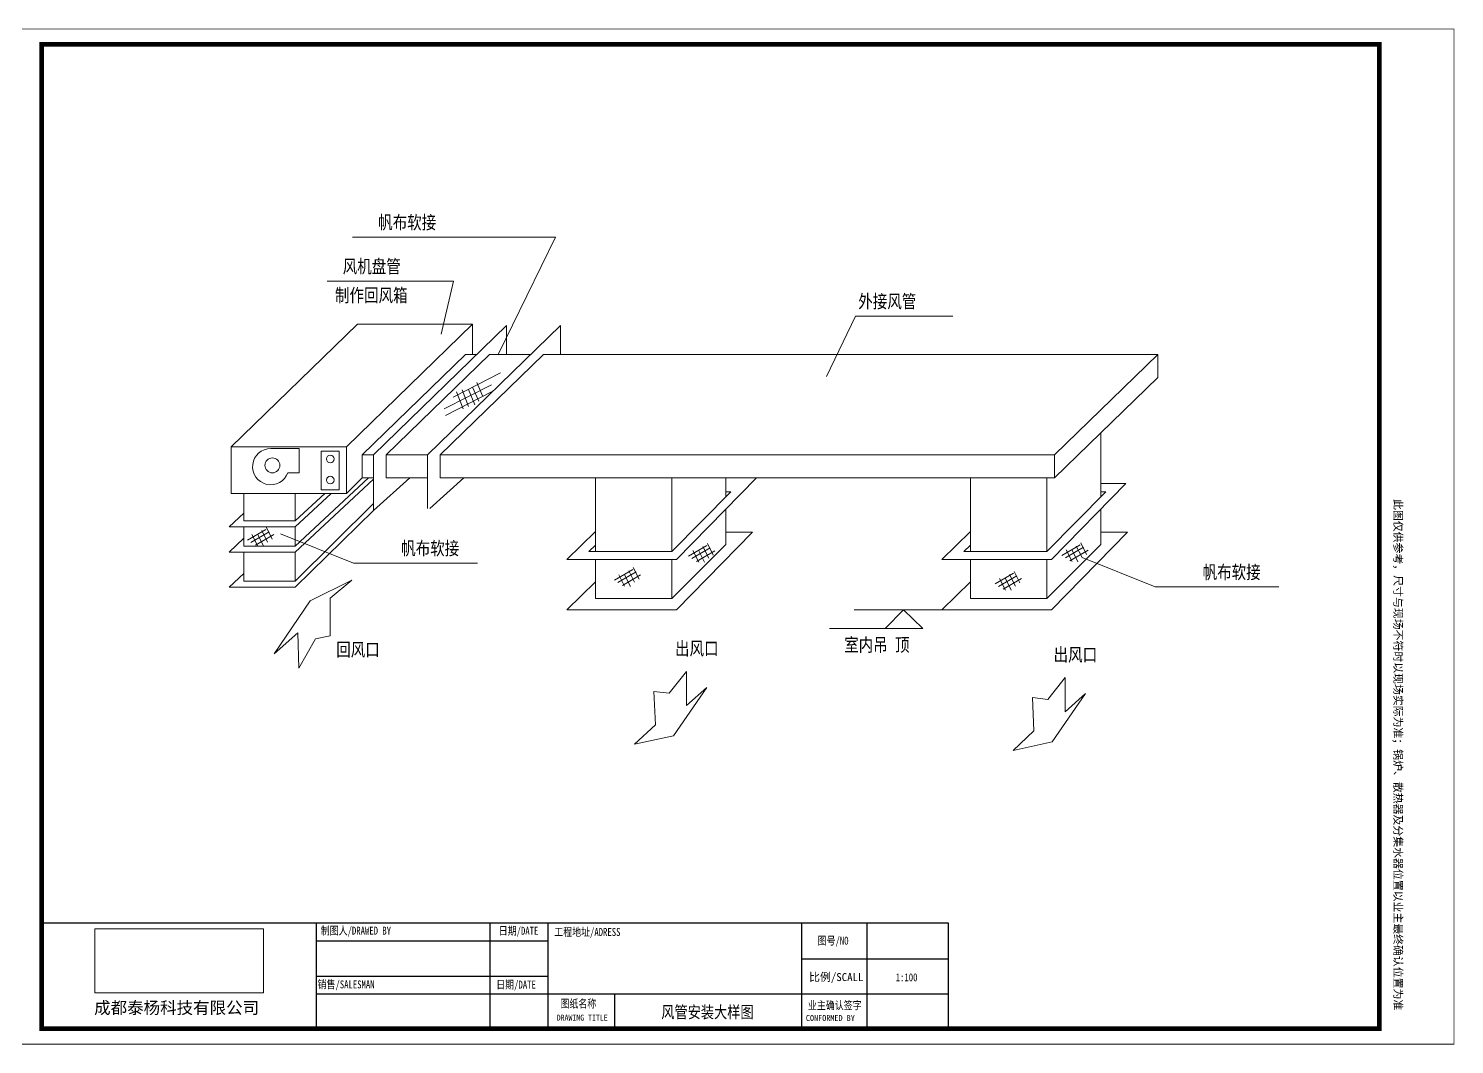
# Model space of a CAD drawing. Header units: millimetres. Extents: x -5096 to 255006, y -2833 to 77941.
# Drawn here: x 165306 to 194786, y 24560 to 45579 of the extents above; entities that cross this region are included whole.
import ezdxf

# ---------------------------------------------------------------- set-up
doc = ezdxf.new("R2010")
doc.units = ezdxf.units.MM
for name, color, linetype, lineweight in [('供', 1, 'Continuous', 0), ('填充', 7, 'Continuous', 9), ('暖气片', 1, 'Continuous', 5)]:
    doc.layers.add(name, color=color, linetype=linetype, lineweight=lineweight)
doc.layers.add('墙体线', color=8, linetype='Continuous')
doc.styles.add('-宋体', font='', dxfattribs={"width": 0.8})
doc.styles.add('GS-标注', font='')
doc.styles.add('宋体', font='simhei.ttf', dxfattribs={"width": 0.8})
doc.styles.get('-宋体').set_extended_font_data('SimSun')
doc.styles.get('GS-标注').set_extended_font_data('SimSun')
picture_1 = doc.add_image_def('image1.png', size_in_pixel=(1086, 414))

# ---------------------------------------------------------------- blocks, each defined once
blk = doc.blocks.new('A$C19580083')
at = {"layer": '供'}
for p, q in [((6748, 10618), (2554, 10618)), ((5563, 8190), (6748, 10618)), ((4638, 9707), (2031, 9707)), ((4384, 8611), (4638, 9707)), ((12352, 7733), (12951, 8984)), ((12951, 8984), (14962, 8984)), ((46, 6281), (2655, 8815)), ((2425, 6281), (5034, 8815)), ((2655, 8815), (5034, 8815)), ((5034, 8815), (5034, 8190)), ((1446, 6243), (861, 6243)), ((1446, 5740), (1446, 6243)), ((1214, 5740), (1446, 5740)), ((2425, 5315), (2751, 5635)), ((1066, 4480), (2574, 3875)), ((2574, 3875), (5135, 3875)), ((17636, 3988), (19143, 3382)), ((15840, 3442), (16219, 3662)), ((15910, 3392), (16289, 3613)), ((15930, 3557), (16050, 3317)), ((16004, 3332), (16382, 3553)), ((16050, 3553), (16171, 3313)), ((16136, 3639), (16257, 3399)), ((16229, 3703), (16350, 3463)), ((2538, 3517), (1680, 3094)), ((2092, 3147), (2538, 3517)), ((19143, 3382), (21704, 3382)), ((1680, 3094), (934, 1996)), ((2092, 2366), (2092, 3147)), ((14733, 2908), (12923, 2908)), ((934, 1996), (1422, 2431)), ((1422, 2431), (1440, 1697)), ((1786, 2308), (2092, 2366)), ((1440, 1697), (1786, 2308))]:
    blk.add_line(p, q, dxfattribs=at)
at = {"layer": '供', "color": 3}
for p, q in [((2987, 6114), (5737, 8786)), ((4102, 6114), (6852, 8786)), ((5737, 8190), (5737, 8786)), ((6852, 8190), (6852, 8786)), ((3248, 6114), (5384, 8190)), ((4363, 6114), (6499, 8190)), ((4631, 7306), (5610, 7807)), ((4444, 7062), (5424, 7563)), ((4476, 6928), (5455, 7429)), ((4702, 7414), (4839, 7064)), ((4820, 7461), (4949, 7111)), ((4947, 7467), (5083, 7149)), ((5034, 7512), (5163, 7226)), ((5120, 7611), (5249, 7323)), ((2987, 6114), (2987, 4959)), ((3248, 6114), (3248, 5635)), ((4102, 6114), (4102, 5005)), ((4363, 6114), (4363, 5635)), ((2880, 5635), (1365, 4226)), ((2987, 5611), (1365, 4102)), ((2987, 4959), (3740, 5635)), ((4153, 5005), (4855, 5635)), ((9249, 3946), (10905, 5635)), ((1977, 5315), (1365, 4746)), ((2110, 5315), (1365, 4622)), ((9156, 4111), (10372, 5351)), ((10267, 5351), (10372, 5351)), ((16909, 4111), (18124, 5351)), ((17001, 3946), (18542, 5517)), ((18020, 5517), (18542, 5517)), ((18124, 5351), (18020, 5351)), ((2987, 5109), (1365, 3498)), ((0, 4622), (302, 4907)), ((302, 4746), (1365, 4746)), ((2987, 4959), (1365, 3374)), ((1365, 4622), (0, 4622)), ((382, 4351), (760, 4572)), ((452, 4302), (830, 4523)), ((471, 4466), (592, 4226)), ((545, 4242), (923, 4462)), ((592, 4462), (712, 4223)), ((678, 4548), (798, 4309)), ((771, 4612), (891, 4372)), ((7573, 4527), (6981, 3946)), ((9249, 2908), (10821, 4511)), ((10267, 4511), (10821, 4511)), ((15326, 4527), (14733, 3946)), ((17001, 2908), (18574, 4511)), ((18020, 4511), (18574, 4511)), ((0, 4102), (302, 4388)), ((302, 4226), (1365, 4226)), ((7573, 4245), (7437, 4111)), ((10267, 4256), (9156, 3138)), ((9499, 4018), (9877, 4239)), ((9569, 3969), (9947, 4190)), ((9589, 4133), (9709, 3894)), ((9663, 3909), (10041, 4130)), ((9709, 4129), (9830, 3890)), ((9795, 4215), (9916, 3976)), ((9888, 4279), (10009, 4040)), ((15326, 4245), (15190, 4111)), ((18020, 4256), (16909, 3138)), ((17219, 4030), (17597, 4251)), ((17289, 3981), (17667, 4202)), ((17309, 4145), (17429, 3906)), ((17382, 3921), (17760, 4141)), ((17429, 4141), (17550, 3902)), ((17515, 4227), (17636, 3988)), ((17608, 4291), (17729, 4052)), ((1365, 4102), (0, 4102)), ((6981, 3946), (9249, 3946)), ((7437, 4111), (9156, 4111)), ((14733, 3946), (17001, 3946)), ((15190, 4111), (16909, 4111)), ((0, 3374), (302, 3659)), ((7967, 3519), (8345, 3739)), ((8037, 3470), (8415, 3690)), ((8057, 3634), (8177, 3394)), ((8131, 3409), (8509, 3630)), ((8177, 3630), (8298, 3391)), ((8263, 3716), (8384, 3476)), ((8356, 3780), (8477, 3540)), ((1365, 3374), (0, 3374)), ((302, 3498), (1365, 3498)), ((7573, 3488), (6981, 2908)), ((15326, 3488), (14733, 2908)), ((6981, 2908), (9249, 2908)), ((14733, 2908), (17001, 2908))]:
    blk.add_line(p, q, dxfattribs=at)
at = {"layer": '供', "color": 0}
for p, q in [((2751, 6114), (4887, 8190)), ((4887, 8190), (5123, 8190)), ((5384, 8190), (6238, 8190)), ((6499, 8190), (19199, 8190)), ((17063, 6114), (19199, 8190)), ((19199, 8190), (19199, 7711)), ((19199, 7711), (17063, 5635)), ((18020, 6565), (18020, 5244)), ((7573, 4111), (7573, 5635)), ((7573, 5635), (9156, 5635)), ((9156, 5635), (9156, 4111)), ((10267, 5635), (10267, 5244)), ((302, 5315), (302, 4746)), ((1365, 4746), (1365, 5315)), ((10267, 4985), (10267, 4256)), ((18020, 4985), (18020, 4256)), ((302, 4622), (302, 4226)), ((1365, 4226), (1365, 4622)), ((302, 4102), (302, 3498)), ((1365, 3498), (1365, 4102)), ((302, 3498), (1365, 3498))]:
    blk.add_line(p, q, dxfattribs=at)
at = {"layer": '供'}
for points in [[(46, 6281), (2425, 6281), (2425, 5315), (46, 5315)], [(1904, 6191), (2274, 6191), (2274, 5391), (1904, 5391)]]:
    blk.add_lwpolyline(points, close=True, dxfattribs=at)
at = {"layer": '供', "color": 0}
for points in [[(2987, 5635), (2751, 5635), (2751, 6114), (2987, 6114)], [(3248, 6114), (4102, 6114)], [(4363, 6114), (17063, 6114), (17063, 5635), (4363, 5635)], [(4102, 5635), (3248, 5635)], [(15326, 4111), (15326, 5635), (16909, 5635), (16909, 4111)], [(9156, 3946), (9156, 3138), (7573, 3138), (7573, 3946)], [(16909, 3946), (16909, 3138), (15326, 3138), (15326, 3946)]]:
    blk.add_lwpolyline(points, dxfattribs=at)
at = {"layer": '供'}
for points in [[(12416, 2523), (14343, 2523), (13943, 2908), (13562, 2523)], [(9097, 1182), (8785, 1219), (8813, 530), (8381, 127), (9189, 301), (9878, 1301), (9456, 925), (9456, 1632), (9097, 1182)], [(16925, 1055), (16612, 1092), (16640, 404), (16208, 0), (17016, 174), (17705, 1175), (17283, 798), (17283, 1505), (16925, 1055)]]:
    blk.add_lwpolyline(points, dxfattribs=at)
for centre, radius in [((896, 5895), 154), ((2092, 6028), 80), ((2092, 5591), 80)]:
    blk.add_circle(centre, radius, dxfattribs=at)
blk.add_arc((861, 5868), 375, 90, 340.099, dxfattribs=at)
at = {"color": 0, "linetype": 'ByBlock', "ltscale": 10, "style": 'GS-标注', "width": 0.8}
for s, p in [('帆布软接', (3082, 10785)), ('风机盘管', (2349, 9874)), ('制作回风箱', (2190, 9277)), ('外接风管', (13008, 9151)), ('帆布软接', (3558, 4042)), ('帆布软接', (20127, 3549)), ('室内吊 顶', (12717, 2046)), ('回风口', (2215, 1947)), ('出风口', (9219, 1969)), ('出风口', (17046, 1842))]:
    blk.add_text(s, height=275, dxfattribs=at).set_placement(p)

msp = doc.modelspace()

# ---------------------------------------------------------------- linework, layer by layer
at = {"color": 0, "const_width": 100}
msp.add_lwpolyline([(193231.5, 45251.3), (193231.5, 24887.5), (165576.1, 24887.5), (165576.1, 45251.3), (193231.5, 45251.3)], dxfattribs=at)
at = {"layer": '填充', "color": 0, "const_width": 19.1}
msp.add_lwpolyline([(165076.1, 45569.4), (194776.1, 45569.4), (194776.1, 24569.4), (165076.1, 24569.4)], close=True, dxfattribs=at)
at = {"layer": '墙体线', "color": 8}
for p, q in [((165576.1, 27076.3), (184317, 27076.3)), ((171249.9, 27076.3), (171249.9, 24870)), ((174844.7, 27076.3), (174844.7, 24876.3)), ((176044.7, 27076.3), (176044.7, 24876.3)), ((181283.9, 27076.3), (181283.9, 24869.3)), ((182637.5, 27076.3), (182637.5, 24900.6)), ((184317, 27076.3), (184317, 24876.3)), ((171249.9, 26706.3), (176044.7, 26706.3)), ((181283.9, 26335), (184317, 26335)), ((171249.9, 25976.3), (176044.7, 25976.3)), ((171249.9, 25606.3), (176044.8, 25606.3)), ((176044.8, 25606.3), (184317, 25606.3)), ((177423.3, 25606.3), (177423.3, 24876.7))]:
    msp.add_line(p, q, dxfattribs=at)

# ---------------------------------------------------------------- block references
msp.add_blockref('A$C19580083', (169451.8, 30645.6))

# ---------------------------------------------------------------- texts
at = {"color": 0, "linetype": 'ByBlock', "ltscale": 10, "style": 'GS-标注', "width": 0.8}
msp.add_text('风管安装大样图', height=250, dxfattribs=at).set_placement((178386.8, 25105.2))
at = {"color": 0, "ltscale": 10, "char_height": 165, "attachment_point": 1, "style": '宋体'}
for s, insert in [('{\\fSimSun|b0|i0|c134|p2; 制图人/DRAWED BY }', (171258.3, 26997.9)), ('{\\fSimSun|b0|i0|c134|p2; 日期/DATE\\P }', (174937.7, 26994.7)), ('{\\fSimSun|b0|i0|c134|p2;工程地址/ADRESS}', (176175.1, 26970.3)), ('{\\fSimSun|b0|i0|c134|p2; 图号/NO }', (181529.9, 26789.9)), ('{\\fSimSun|b0|i0|c134|p2;\\W1;比例/SCALL}', (181443, 26037.2)), ('{\\fSimSun|b0|i0|c134|p2;1:100}', (183233.9, 26031.9)), ('{\\fSimSun|b0|i0|c134|p2;销售/SALESMAN}', (171282.2, 25885.8)), ('{\\fSimSun|b0|i0|c134|p2; 日期/DATE\\P }', (174885.8, 25881.3))]:
    msp.add_mtext(s, dxfattribs=dict(at, insert=insert))
at = {"color": 0, "linetype": 'ByBlock', "ltscale": 10, "insert": (166662.2, 25444.6), "char_height": 250, "attachment_point": 1, "style": 'GS-标注'}
msp.add_mtext('成都泰杨科技有限公司', dxfattribs=at)
at = {"color": 0, "style": '-宋体'}
for s, insert, char_height, width, attachment_point in [('{\\fSimSun|b0|i0|c134|p2;图纸名称}', (176673.1, 25394.1), 165.471, 1583.895, 5), ('{\\fSimSun|b0|i0|c134|p2;业主确认签字}', (181974.4, 25360.2), 165.471, 1583.895, 5), ('{\\fSimSun|b0|i0|c134|p2;DRAWING TITLE}', (176225.3, 25178.2), 124.104, 1853.924, 1), ('{\\fSimSun|b0|i0|c134|p2;\\W1;CONFORMED BY}', (181377, 25170.6), 124, 1853.924, 1)]:
    msp.add_mtext(s, dxfattribs=dict(at, insert=insert, char_height=char_height, width=width, attachment_point=attachment_point))
at = {"layer": '填充', "color": 0, "insert": (193702.2, 35844.3), "char_height": 165, "width": 12285.642, "attachment_point": 1, "rotation": 270, "style": '-宋体'}
msp.add_mtext('{\\fSimSun|b0|i0|c134|p2;\\W1;此图仅供参考，尺寸与现场不符时以现场实际为准；锅炉、散热器及分集水器位置以业主最终确认位置为准}', dxfattribs=at)

# ---------------------------------------------------------------- pictures from other files: only their frames are drawn
at = {"layer": '暖气片', "color": 0}
image = msp.add_image(picture_1, insert=(166677.2, 25627.9), size_in_units=(3483.5, 1328), dxfattribs=at)
image.dxf.flags = 7

doc.saveas('drawing.dxf')
